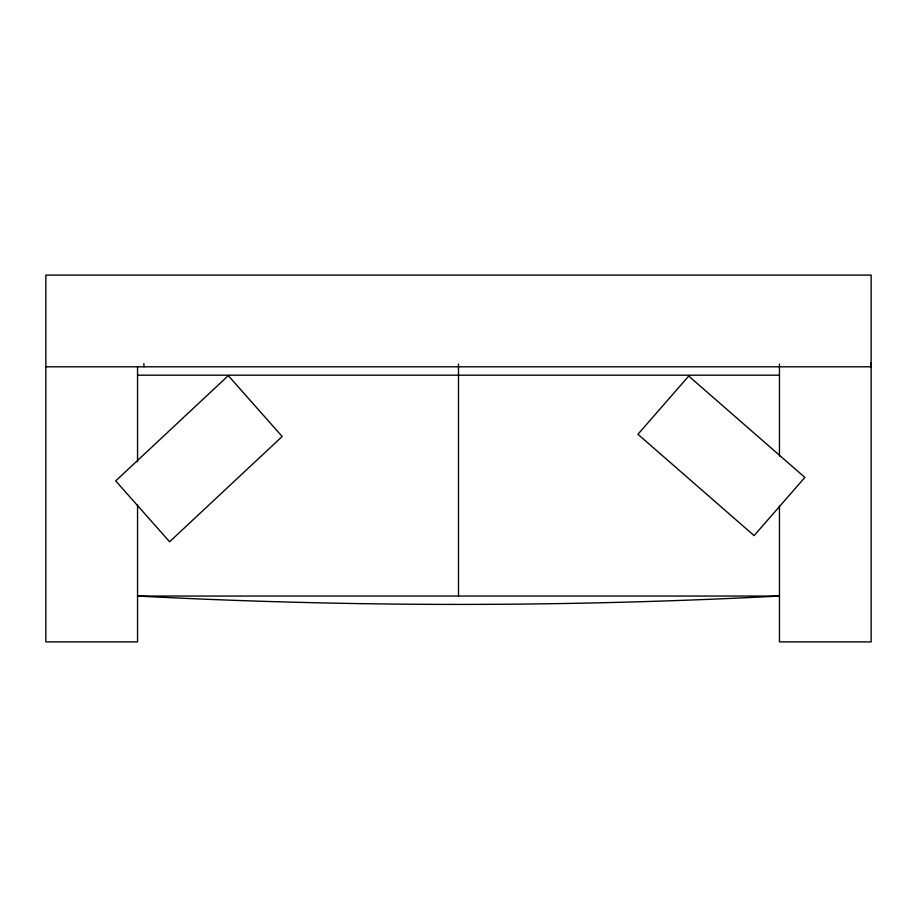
<?xml version="1.0" encoding="UTF-8"?>
<svg xmlns="http://www.w3.org/2000/svg" width="917" height="917" viewBox="0 0 917 917"><rect width="100%" height="100%" fill="white"/><g stroke="black" fill="none" stroke-linecap="round" stroke-linejoin="round"><path stroke-width="1.38" d="M45.85 366.8L871.15 366.8L870.634 362.845M137.55 375.191L779.45 375.191M779.45 364.095L779.45 456.081M779.45 506.115L779.45 641.9L871.15 641.9L871.15 275.1L45.85 275.1L45.85 641.9L137.55 641.9L137.55 504.682M458.5 364.118L458.5 596.05M137.55 366.8L137.55 461.801M143.854 363.648A158.973 6.385 89.7 0 1 144.038 366.8M688.713 376.073L637.934 434.291L754.095 535.62L804.874 477.413L688.713 376.073M228.287 375.626L115.714 480.898L169.599 541.764L282.172 436.492L228.287 375.626M779.45 596.05C565.674 607.192 351.326 607.192 137.55 596.05L779.45 596.05"/></g></svg>
